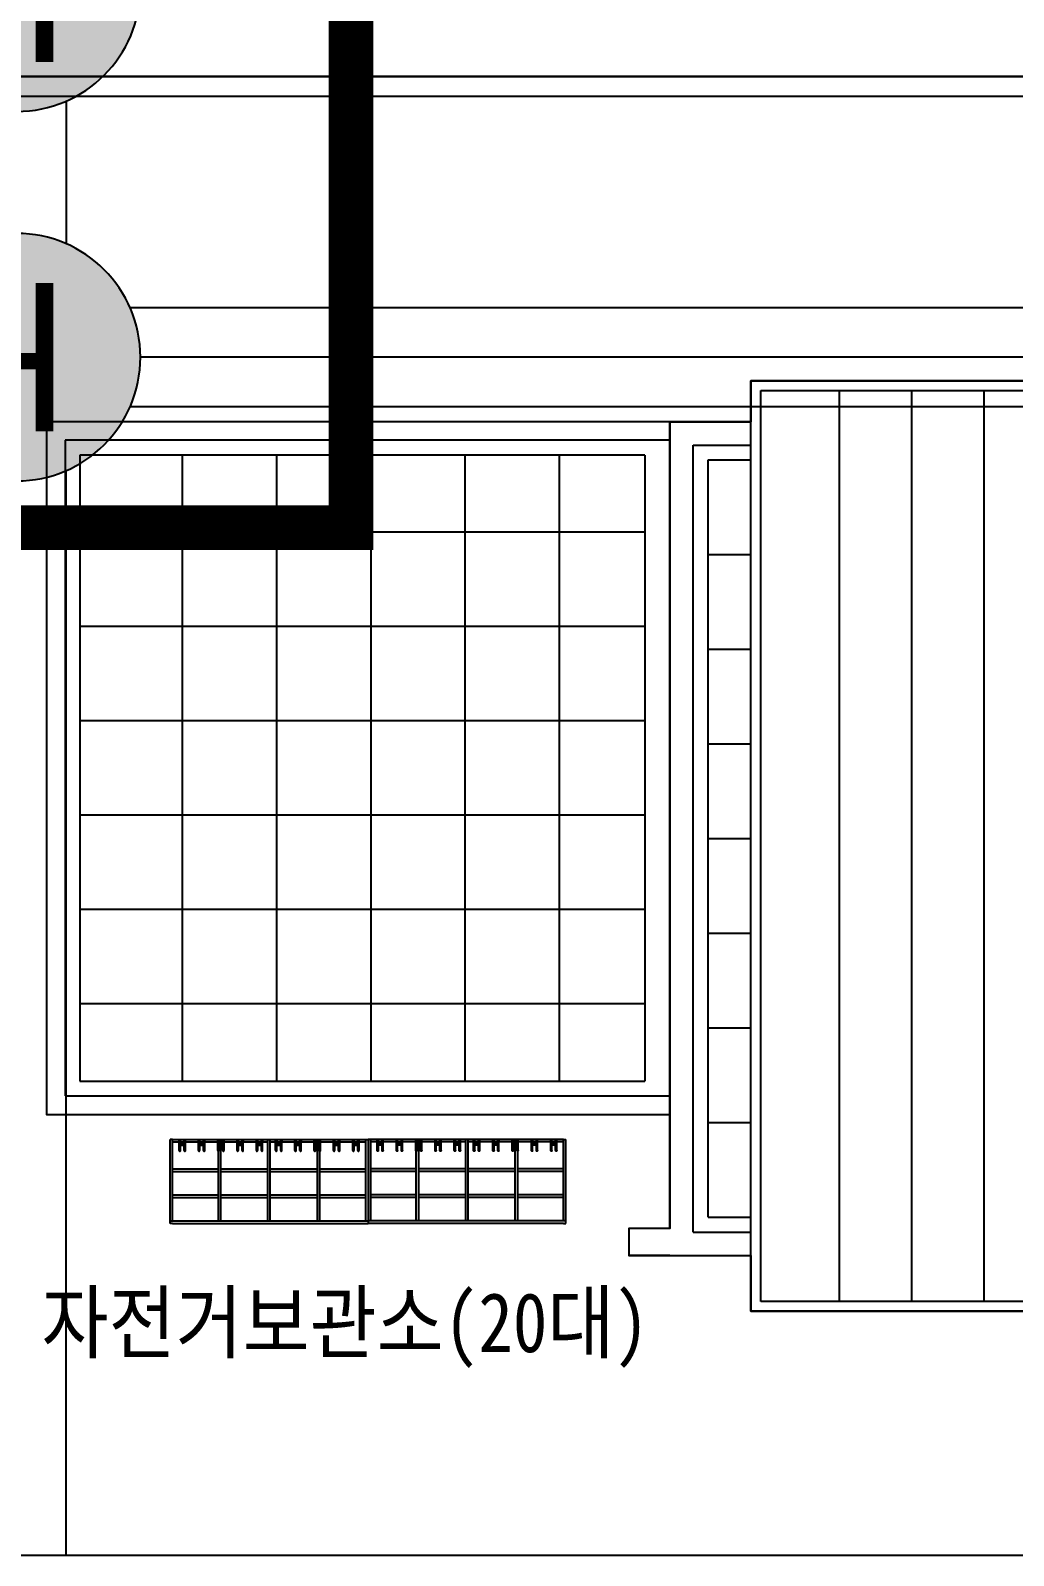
# Model space of a CAD drawing. Extents: x -8229 to 17635, y -14242 to -4883.
# Drawn here: x -7814 to -7152, y -9798 to -8771 of the extents above; entities that cross this region are included whole.
import ezdxf
from ezdxf.enums import TextEntityAlignment as Align

# ---------------------------------------------------------------- set-up
doc = ezdxf.new("R2010")
doc.units = 0
doc.header["$LTSCALE"] = 100
doc.header["$MEASUREMENT"] = 0
for name, color, linetype in [('TN-XXXX', 3, 'CONTINUOUS'), ('TT-BASE', 253, 'CONTINUOUS'), ('TT-MANH', 4, 'CONTINUOUS'), ('TZ-CABL', 4, 'CONTINUOUS'), ('TZ-PATT', 254, 'CONTINUOUS')]:
    doc.layers.add(name, color=color, linetype=linetype)
doc.styles.get("Standard").update_dxf_attribs({"font": 'GulimChe.ttf'})
doc.linetypes.add('ZIGZAG', pattern='A,0.0001,-0.2,[131,ltypeshp.shx,S=0.2,R=0,X=-0.2,Y=0],-0.4,[131,ltypeshp.shx,S=0.2,R=180,X=0.2,Y=0],-0.2', length=0.8001)

# ---------------------------------------------------------------- blocks, each defined once
blk = doc.blocks.new('맨홀')
at = {"layer": 'TT-MANH'}
blk.add_circle((202880.638, 234010.238), 2.5, dxfattribs=at)
at = {"layer": 'TT-MANH', "extrusion": (5.48271e-08, 3.84622e-07, 1)}
blk.add_text('H', height=3, rotation=0, dxfattribs=at).set_placement((202880.638, 234010.238, 0.101), align=Align.MIDDLE)

msp = doc.modelspace()

# ---------------------------------------------------------------- hatches: boundary and pattern name
at = {"layer": 'TZ-PATT'}
h = msp.add_hatch(color=256, dxfattribs=at)
h.dxf.hatch_style = 1
h.paths.add_polyline_path([(-7906.6, -8742.7, 1), (-7739.9, -8742.7, 1)])
h = msp.add_hatch(color=256, dxfattribs=at)
h.dxf.hatch_style = 1
h.paths.add_polyline_path([(-7906.6, -8991.5, 1), (-7739.9, -8991.5, 1)])

# ---------------------------------------------------------------- linework, layer by layer
at = {"layer": 'TN-XXXX'}
msp.add_lwpolyline([(-8194.7, -7676), (-4789.9, -7676), (-4789.9, -9798.4), (-8194.7, -9798.4)], close=True, dxfattribs=at)
at = {"layer": 'TN-XXXX', "const_width": 30, "elevation": 0}
msp.add_lwpolyline([(-8056, -8633.7), (-7598, -8633.7), (-7598, -9106.3), (-8056, -9106.3)], close=True, dxfattribs=at)
at = {"layer": 'TT-BASE'}
for p, q in [((-8194.7, -8802.4), (-4789.9, -8802.4)), ((-7328.5, -9634), (-7328.5, -9007.4)), ((-7328.5, -9007.4), (-6522.6, -9007.4)), ((-7321.8, -9627.4), (-7321.8, -9014)), ((-7321.8, -9014), (-6531.2, -9014)), ((-7269.1, -9014), (-7269.1, -9627.4)), ((-7220.4, -9014), (-7220.4, -9627.4)), ((-7171.6, -9014), (-7171.6, -9627.4)), ((-7803.2, -9034.9), (-7803.2, -9501.5)), ((-7383.2, -9034.9), (-7803.2, -9034.9)), ((-7383.2, -9578.2), (-7383.2, -9034.9)), ((-7383.2, -9034.9), (-7383.2, -9501.5)), ((-7383.2, -9034.9), (-7328.5, -9034.9)), ((-7790.7, -9047.4), (-7790.7, -9489)), ((-7383.2, -9047.4), (-7790.7, -9047.4)), ((-7780.7, -9057.4), (-7780.7, -9479)), ((-7399.9, -9057.4), (-7780.7, -9057.4)), ((-7711.5, -9479), (-7711.5, -9057.4)), ((-7648, -9479), (-7648, -9057.4)), ((-7584.5, -9479), (-7584.5, -9057.4)), ((-7521, -9479), (-7521, -9057.4)), ((-7457.5, -9479), (-7457.5, -9057.4)), ((-7399.9, -9057.4), (-7399.9, -9479)), ((-7367.4, -9580.7), (-7367.4, -9050.7)), ((-7367.4, -9050.7), (-7328.5, -9050.7)), ((-7357.4, -9570.7), (-7357.4, -9060.7)), ((-7357.4, -9060.7), (-7328.5, -9060.7)), ((-7399.9, -9109.4), (-7780.7, -9109.4)), ((-7357.4, -9124.4), (-7328.5, -9124.4)), ((-7399.9, -9172.9), (-7780.7, -9172.9)), ((-7357.4, -9188.2), (-7328.5, -9188.2)), ((-7399.9, -9236.4), (-7780.7, -9236.4)), ((-7357.4, -9251.9), (-7328.5, -9251.9)), ((-7399.9, -9299.9), (-7780.7, -9299.9)), ((-7357.4, -9315.7), (-7328.5, -9315.7)), ((-7399.9, -9363.4), (-7780.7, -9363.4)), ((-7357.4, -9379.4), (-7328.5, -9379.4)), ((-7399.9, -9426.9), (-7780.7, -9426.9)), ((-7357.4, -9443.2), (-7328.5, -9443.2)), ((-7790.7, -9489), (-7383.2, -9489)), ((-7780.7, -9479), (-7399.9, -9479)), ((-7803.2, -9501.5), (-7383.2, -9501.5)), ((-7357.4, -9506.9), (-7328.5, -9506.9)), ((-7719.9, -9574.9), (-7719.9, -9518.2)), ((-7718.2, -9518.2), (-7719.9, -9518.2)), ((-7718.2, -9518.2), (-7588.2, -9518.2)), ((-7718.2, -9573), (-7718.2, -9518.2)), ((-7718.2, -9519.9), (-7687.4, -9519.9)), ((-7713.8, -9519.9), (-7713.8, -9519)), ((-7713.8, -9525.7), (-7713.8, -9519.9)), ((-7712.9, -9519.9), (-7712.9, -9519)), ((-7712.9, -9521.3), (-7712.9, -9519.9)), ((-7710.4, -9519.9), (-7710.4, -9519)), ((-7710.4, -9521.3), (-7710.4, -9519.9)), ((-7709.6, -9519.9), (-7709.6, -9519)), ((-7709.6, -9525.7), (-7709.6, -9519.9)), ((-7700.8, -9519.9), (-7700.8, -9519)), ((-7700.8, -9525.7), (-7700.8, -9519.9)), ((-7699.9, -9519.9), (-7699.9, -9519)), ((-7699.9, -9521.3), (-7699.9, -9519.9)), ((-7697.4, -9519.9), (-7697.4, -9519)), ((-7697.4, -9521.3), (-7697.4, -9519.9)), ((-7696.6, -9519.9), (-7696.6, -9519)), ((-7696.6, -9525.7), (-7696.6, -9519.9)), ((-7687.8, -9519.9), (-7687.8, -9519)), ((-7687.8, -9525.7), (-7687.8, -9519.9)), ((-7687.4, -9573), (-7687.4, -9518.2)), ((-7686.9, -9519.9), (-7686.9, -9519)), ((-7686.9, -9521.3), (-7686.9, -9519.9)), ((-7685.7, -9573), (-7685.7, -9518.2)), ((-7685.7, -9519.9), (-7654, -9519.9)), ((-7684.4, -9519.9), (-7684.4, -9519)), ((-7684.4, -9521.3), (-7684.4, -9519.9)), ((-7683.6, -9519.9), (-7683.6, -9519)), ((-7683.6, -9525.7), (-7683.6, -9519.9)), ((-7674.8, -9519.9), (-7674.8, -9519)), ((-7674.8, -9525.7), (-7674.8, -9519.9)), ((-7673.9, -9519.9), (-7673.9, -9519)), ((-7673.9, -9521.3), (-7673.9, -9519.9)), ((-7671.4, -9519.9), (-7671.4, -9519)), ((-7671.4, -9521.3), (-7671.4, -9519.9)), ((-7670.6, -9519.9), (-7670.6, -9519)), ((-7670.6, -9525.7), (-7670.6, -9519.9)), ((-7661.8, -9519.9), (-7661.8, -9519)), ((-7661.8, -9525.7), (-7661.8, -9519.9)), ((-7660.9, -9519.9), (-7660.9, -9519)), ((-7660.9, -9521.3), (-7660.9, -9519.9)), ((-7658.4, -9519.9), (-7658.4, -9519)), ((-7658.4, -9521.3), (-7658.4, -9519.9)), ((-7657.6, -9519.9), (-7657.6, -9519)), ((-7657.6, -9525.7), (-7657.6, -9519.9)), ((-7654, -9573), (-7654, -9518.2)), ((-7652.4, -9573), (-7652.4, -9518.2)), ((-7652.4, -9519.9), (-7588.2, -9519.9)), ((-7648.8, -9519.9), (-7648.8, -9519)), ((-7648.8, -9525.7), (-7648.8, -9519.9)), ((-7647.9, -9519.9), (-7647.9, -9519)), ((-7647.9, -9521.3), (-7647.9, -9519.9)), ((-7645.4, -9519.9), (-7645.4, -9519)), ((-7645.4, -9521.3), (-7645.4, -9519.9)), ((-7644.6, -9519.9), (-7644.6, -9519)), ((-7644.6, -9525.7), (-7644.6, -9519.9)), ((-7635.8, -9519.9), (-7635.8, -9519)), ((-7635.8, -9525.7), (-7635.8, -9519.9)), ((-7634.9, -9519.9), (-7634.9, -9519)), ((-7634.9, -9521.3), (-7634.9, -9519.9)), ((-7632.4, -9519.9), (-7632.4, -9519)), ((-7632.4, -9521.3), (-7632.4, -9519.9)), ((-7631.6, -9519.9), (-7631.6, -9519)), ((-7631.6, -9525.7), (-7631.6, -9519.9)), ((-7622.8, -9519.9), (-7622.8, -9519)), ((-7622.8, -9525.7), (-7622.8, -9519.9)), ((-7621.9, -9519.9), (-7621.9, -9519)), ((-7621.9, -9521.3), (-7621.9, -9519.9)), ((-7620.7, -9573), (-7620.7, -9518.2)), ((-7619.4, -9519.9), (-7619.4, -9519)), ((-7619.4, -9521.3), (-7619.4, -9519.9)), ((-7619, -9573), (-7619, -9518.2)), ((-7618.6, -9519.9), (-7618.6, -9519)), ((-7618.6, -9525.7), (-7618.6, -9519.9)), ((-7609.8, -9519.9), (-7609.8, -9519)), ((-7609.8, -9525.7), (-7609.8, -9519.9)), ((-7609.4, -9519.9), (-7609.4, -9518.2)), ((-7608.9, -9519.9), (-7608.9, -9519)), ((-7608.9, -9521.3), (-7608.9, -9519.9)), ((-7606.4, -9519.9), (-7606.4, -9519)), ((-7606.4, -9521.3), (-7606.4, -9519.9)), ((-7605.6, -9519.9), (-7605.6, -9519)), ((-7605.6, -9525.7), (-7605.6, -9519.9)), ((-7596.8, -9519.9), (-7596.8, -9519)), ((-7596.8, -9525.7), (-7596.8, -9519.9)), ((-7595.9, -9519.9), (-7595.9, -9519)), ((-7595.9, -9521.3), (-7595.9, -9519.9)), ((-7593.4, -9519.9), (-7593.4, -9519)), ((-7593.4, -9521.3), (-7593.4, -9519.9)), ((-7592.6, -9519.9), (-7592.6, -9519)), ((-7592.6, -9525.7), (-7592.6, -9519.9)), ((-7588.2, -9518.2), (-7588.2, -9573)), ((-7588.2, -9518.2), (-7586.5, -9518.2)), ((-7586.5, -9518.2), (-7586.5, -9574.9)), ((-7584.9, -9518.2), (-7586.5, -9518.2)), ((-7586.5, -9518.2), (-7586.5, -9574.9)), ((-7454.9, -9518.2), (-7584.9, -9518.2)), ((-7584.9, -9518.2), (-7584.9, -9573)), ((-7520.7, -9519.9), (-7584.9, -9519.9)), ((-7580.4, -9519.9), (-7580.4, -9519)), ((-7580.4, -9525.7), (-7580.4, -9519.9)), ((-7579.6, -9519.9), (-7579.6, -9519)), ((-7579.6, -9521.3), (-7579.6, -9519.9)), ((-7577.1, -9519.9), (-7577.1, -9519)), ((-7577.1, -9521.3), (-7577.1, -9519.9)), ((-7576.3, -9519.9), (-7576.3, -9519)), ((-7576.3, -9525.7), (-7576.3, -9519.9)), ((-7567.4, -9519.9), (-7567.4, -9519)), ((-7567.4, -9525.7), (-7567.4, -9519.9)), ((-7566.6, -9519.9), (-7566.6, -9519)), ((-7566.6, -9521.3), (-7566.6, -9519.9)), ((-7564.1, -9519.9), (-7564.1, -9519)), ((-7564.1, -9521.3), (-7564.1, -9519.9)), ((-7563.7, -9519.9), (-7563.7, -9518.2)), ((-7563.3, -9519.9), (-7563.3, -9519)), ((-7563.3, -9525.7), (-7563.3, -9519.9)), ((-7554.4, -9519.9), (-7554.4, -9519)), ((-7554.4, -9525.7), (-7554.4, -9519.9)), ((-7554, -9573), (-7554, -9518.2)), ((-7553.6, -9519.9), (-7553.6, -9519)), ((-7553.6, -9521.3), (-7553.6, -9519.9)), ((-7552.4, -9573), (-7552.4, -9518.2)), ((-7551.1, -9519.9), (-7551.1, -9519)), ((-7551.1, -9521.3), (-7551.1, -9519.9)), ((-7550.3, -9519.9), (-7550.3, -9519)), ((-7550.3, -9525.7), (-7550.3, -9519.9)), ((-7541.4, -9519.9), (-7541.4, -9519)), ((-7541.4, -9525.7), (-7541.4, -9519.9)), ((-7540.6, -9519.9), (-7540.6, -9519)), ((-7540.6, -9521.3), (-7540.6, -9519.9)), ((-7538.1, -9519.9), (-7538.1, -9519)), ((-7538.1, -9521.3), (-7538.1, -9519.9)), ((-7537.3, -9519.9), (-7537.3, -9519)), ((-7537.3, -9525.7), (-7537.3, -9519.9)), ((-7528.4, -9519.9), (-7528.4, -9519)), ((-7528.4, -9525.7), (-7528.4, -9519.9)), ((-7527.6, -9519.9), (-7527.6, -9519)), ((-7527.6, -9521.3), (-7527.6, -9519.9)), ((-7525.1, -9519.9), (-7525.1, -9519)), ((-7525.1, -9521.3), (-7525.1, -9519.9)), ((-7524.3, -9519.9), (-7524.3, -9519)), ((-7524.3, -9525.7), (-7524.3, -9519.9)), ((-7520.7, -9573), (-7520.7, -9518.2)), ((-7519, -9573), (-7519, -9518.2)), ((-7487.4, -9519.9), (-7519, -9519.9)), ((-7515.4, -9519.9), (-7515.4, -9519)), ((-7515.4, -9525.7), (-7515.4, -9519.9)), ((-7514.6, -9519.9), (-7514.6, -9519)), ((-7514.6, -9521.3), (-7514.6, -9519.9)), ((-7512.1, -9519.9), (-7512.1, -9519)), ((-7512.1, -9521.3), (-7512.1, -9519.9)), ((-7511.3, -9519.9), (-7511.3, -9519)), ((-7511.3, -9525.7), (-7511.3, -9519.9)), ((-7502.4, -9519.9), (-7502.4, -9519)), ((-7502.4, -9525.7), (-7502.4, -9519.9)), ((-7501.6, -9519.9), (-7501.6, -9519)), ((-7501.6, -9521.3), (-7501.6, -9519.9)), ((-7499.1, -9519.9), (-7499.1, -9519)), ((-7499.1, -9521.3), (-7499.1, -9519.9)), ((-7498.3, -9519.9), (-7498.3, -9519)), ((-7498.3, -9525.7), (-7498.3, -9519.9)), ((-7489.4, -9519.9), (-7489.4, -9519)), ((-7489.4, -9525.7), (-7489.4, -9519.9)), ((-7488.6, -9519.9), (-7488.6, -9519)), ((-7488.6, -9521.3), (-7488.6, -9519.9)), ((-7487.4, -9573), (-7487.4, -9518.2)), ((-7486.1, -9519.9), (-7486.1, -9519)), ((-7486.1, -9521.3), (-7486.1, -9519.9)), ((-7485.7, -9573), (-7485.7, -9518.2)), ((-7454.9, -9519.9), (-7485.7, -9519.9)), ((-7485.3, -9519.9), (-7485.3, -9519)), ((-7485.3, -9525.7), (-7485.3, -9519.9)), ((-7476.4, -9519.9), (-7476.4, -9519)), ((-7476.4, -9525.7), (-7476.4, -9519.9)), ((-7475.6, -9519.9), (-7475.6, -9519)), ((-7475.6, -9521.3), (-7475.6, -9519.9)), ((-7473.1, -9519.9), (-7473.1, -9519)), ((-7473.1, -9521.3), (-7473.1, -9519.9)), ((-7472.3, -9519.9), (-7472.3, -9519)), ((-7472.3, -9525.7), (-7472.3, -9519.9)), ((-7463.4, -9519.9), (-7463.4, -9519)), ((-7463.4, -9525.7), (-7463.4, -9519.9)), ((-7462.6, -9519.9), (-7462.6, -9519)), ((-7462.6, -9521.3), (-7462.6, -9519.9)), ((-7460.1, -9519.9), (-7460.1, -9519)), ((-7460.1, -9521.3), (-7460.1, -9519.9)), ((-7459.3, -9519.9), (-7459.3, -9519)), ((-7459.3, -9525.7), (-7459.3, -9519.9)), ((-7454.9, -9573), (-7454.9, -9518.2)), ((-7454.9, -9518.2), (-7453.2, -9518.2)), ((-7453.2, -9574.9), (-7453.2, -9518.2)), ((-7712.9, -9521.3), (-7710.4, -9521.3)), ((-7712.9, -9525.7), (-7712.9, -9522.1)), ((-7712.9, -9522.1), (-7710.4, -9522.1)), ((-7710.4, -9525.7), (-7710.4, -9522.1)), ((-7699.9, -9521.3), (-7697.4, -9521.3)), ((-7699.9, -9525.7), (-7699.9, -9522.1)), ((-7699.9, -9522.1), (-7697.4, -9522.1)), ((-7697.4, -9525.7), (-7697.4, -9522.1)), ((-7686.9, -9521.3), (-7684.4, -9521.3)), ((-7686.9, -9525.7), (-7686.9, -9522.1)), ((-7686.9, -9522.1), (-7684.4, -9522.1)), ((-7684.4, -9525.7), (-7684.4, -9522.1)), ((-7673.9, -9521.3), (-7671.4, -9521.3)), ((-7673.9, -9525.7), (-7673.9, -9522.1)), ((-7673.9, -9522.1), (-7671.4, -9522.1)), ((-7671.4, -9525.7), (-7671.4, -9522.1)), ((-7660.9, -9521.3), (-7658.4, -9521.3)), ((-7660.9, -9525.7), (-7660.9, -9522.1)), ((-7660.9, -9522.1), (-7658.4, -9522.1)), ((-7658.4, -9525.7), (-7658.4, -9522.1)), ((-7647.9, -9521.3), (-7645.4, -9521.3)), ((-7647.9, -9525.7), (-7647.9, -9522.1)), ((-7647.9, -9522.1), (-7645.4, -9522.1)), ((-7645.4, -9525.7), (-7645.4, -9522.1)), ((-7634.9, -9521.3), (-7632.4, -9521.3)), ((-7634.9, -9525.7), (-7634.9, -9522.1)), ((-7634.9, -9522.1), (-7632.4, -9522.1)), ((-7632.4, -9525.7), (-7632.4, -9522.1)), ((-7621.9, -9521.3), (-7619.4, -9521.3)), ((-7621.9, -9525.7), (-7621.9, -9522.1)), ((-7621.9, -9522.1), (-7619.4, -9522.1)), ((-7619.4, -9525.7), (-7619.4, -9522.1)), ((-7608.9, -9521.3), (-7606.4, -9521.3)), ((-7608.9, -9525.7), (-7608.9, -9522.1)), ((-7608.9, -9522.1), (-7606.4, -9522.1)), ((-7606.4, -9525.7), (-7606.4, -9522.1)), ((-7595.9, -9521.3), (-7593.4, -9521.3)), ((-7595.9, -9525.7), (-7595.9, -9522.1)), ((-7595.9, -9522.1), (-7593.4, -9522.1)), ((-7593.4, -9525.7), (-7593.4, -9522.1)), ((-7577.1, -9521.3), (-7579.6, -9521.3)), ((-7579.6, -9525.7), (-7579.6, -9522.1)), ((-7577.1, -9522.1), (-7579.6, -9522.1)), ((-7577.1, -9525.7), (-7577.1, -9522.1)), ((-7564.1, -9521.3), (-7566.6, -9521.3)), ((-7566.6, -9525.7), (-7566.6, -9522.1)), ((-7564.1, -9522.1), (-7566.6, -9522.1)), ((-7564.1, -9525.7), (-7564.1, -9522.1)), ((-7551.1, -9521.3), (-7553.6, -9521.3)), ((-7553.6, -9525.7), (-7553.6, -9522.1)), ((-7551.1, -9522.1), (-7553.6, -9522.1)), ((-7551.1, -9525.7), (-7551.1, -9522.1)), ((-7538.1, -9521.3), (-7540.6, -9521.3)), ((-7540.6, -9525.7), (-7540.6, -9522.1)), ((-7538.1, -9522.1), (-7540.6, -9522.1)), ((-7538.1, -9525.7), (-7538.1, -9522.1)), ((-7525.1, -9521.3), (-7527.6, -9521.3)), ((-7527.6, -9525.7), (-7527.6, -9522.1)), ((-7525.1, -9522.1), (-7527.6, -9522.1)), ((-7525.1, -9525.7), (-7525.1, -9522.1)), ((-7512.1, -9521.3), (-7514.6, -9521.3)), ((-7514.6, -9525.7), (-7514.6, -9522.1)), ((-7512.1, -9522.1), (-7514.6, -9522.1)), ((-7512.1, -9525.7), (-7512.1, -9522.1)), ((-7499.1, -9521.3), (-7501.6, -9521.3)), ((-7501.6, -9525.7), (-7501.6, -9522.1)), ((-7499.1, -9522.1), (-7501.6, -9522.1)), ((-7499.1, -9525.7), (-7499.1, -9522.1)), ((-7486.1, -9521.3), (-7488.6, -9521.3)), ((-7488.6, -9525.7), (-7488.6, -9522.1)), ((-7486.1, -9522.1), (-7488.6, -9522.1)), ((-7486.1, -9525.7), (-7486.1, -9522.1)), ((-7473.1, -9521.3), (-7475.6, -9521.3)), ((-7475.6, -9525.7), (-7475.6, -9522.1)), ((-7473.1, -9522.1), (-7475.6, -9522.1)), ((-7473.1, -9525.7), (-7473.1, -9522.1)), ((-7460.1, -9521.3), (-7462.6, -9521.3)), ((-7462.6, -9525.7), (-7462.6, -9522.1)), ((-7460.1, -9522.1), (-7462.6, -9522.1)), ((-7460.1, -9525.7), (-7460.1, -9522.1)), ((-7718.2, -9538.1), (-7687.4, -9538.1)), ((-7718.2, -9539.9), (-7687.4, -9539.9)), ((-7685.7, -9538.1), (-7654, -9538.1)), ((-7685.7, -9539.9), (-7654, -9539.9)), ((-7652.4, -9538.1), (-7620.7, -9538.1)), ((-7652.4, -9539.9), (-7620.7, -9539.9)), ((-7619, -9538.1), (-7588.2, -9538.1)), ((-7619, -9539.9), (-7588.2, -9539.9)), ((-7554, -9538.1), (-7584.9, -9538.1)), ((-7554, -9539.9), (-7584.9, -9539.9)), ((-7520.7, -9538.1), (-7552.4, -9538.1)), ((-7520.7, -9539.9), (-7552.4, -9539.9)), ((-7487.4, -9538.1), (-7519, -9538.1)), ((-7487.4, -9539.9), (-7519, -9539.9)), ((-7454.9, -9538.1), (-7485.7, -9538.1)), ((-7454.9, -9539.9), (-7485.7, -9539.9)), ((-7718.2, -9555.5), (-7687.4, -9555.5)), ((-7718.2, -9557.4), (-7687.4, -9557.4)), ((-7685.7, -9555.5), (-7654, -9555.5)), ((-7685.7, -9557.4), (-7654, -9557.4)), ((-7652.4, -9555.5), (-7620.7, -9555.5)), ((-7652.4, -9557.4), (-7620.7, -9557.4)), ((-7619, -9555.5), (-7588.2, -9555.5)), ((-7619, -9557.4), (-7588.2, -9557.4)), ((-7554, -9555.5), (-7584.9, -9555.5)), ((-7554, -9557.4), (-7584.9, -9557.4)), ((-7520.7, -9555.5), (-7552.4, -9555.5)), ((-7520.7, -9557.4), (-7552.4, -9557.4)), ((-7487.4, -9555.5), (-7519, -9555.5)), ((-7487.4, -9557.4), (-7519, -9557.4)), ((-7454.9, -9555.5), (-7485.7, -9555.5)), ((-7454.9, -9557.4), (-7485.7, -9557.4)), ((-7357.4, -9570.7), (-7328.5, -9570.7)), ((-7719.9, -9573), (-7586.5, -9573)), ((-7718.2, -9574.9), (-7719.9, -9574.9)), ((-7718.2, -9574.9), (-7588.2, -9574.9)), ((-7588.2, -9574.9), (-7586.5, -9574.9)), ((-7453.2, -9573), (-7586.5, -9573)), ((-7584.9, -9574.9), (-7586.5, -9574.9)), ((-7454.9, -9574.9), (-7584.9, -9574.9)), ((-7454.9, -9574.9), (-7453.2, -9574.9)), ((-7383.2, -9578.2), (-7410.7, -9578.2)), ((-7410.7, -9578.2), (-7410.7, -9596.5)), ((-7367.4, -9580.7), (-7328.5, -9580.7)), ((-7383.2, -9596.5), (-7410.7, -9596.5)), ((-7383.2, -9596.5), (-7328.5, -9596.5)), ((-6531.2, -9627.4), (-7321.8, -9627.4)), ((-6522.6, -9634), (-7328.5, -9634))]:
    msp.add_line(p, q, dxfattribs=at)
at = {"layer": 'TT-BASE', "flags": 128}
msp.add_lwpolyline([(-8194.7, -8802.4), (-4789.9, -8802.4)], dxfattribs=at)
at = {"layer": 'TT-BASE', "ltscale": 0.15, "flags": 128}
msp.add_lwpolyline([(-8194.7, -8802.4), (-6156.6, -8802.4)], dxfattribs=at)
at = {"layer": 'TT-BASE', "ltscale": 5, "flags": 128}
for points in [[(-4789.9, -8802.4), (-8194.7, -8802.4)], [(-8194.7, -8815.7), (-4789.9, -8815.7)]]:
    msp.add_lwpolyline(points, dxfattribs=at)
at = {"layer": 'TT-BASE'}
for points in [[(-7803.2, -9034.9), (-7803.2, -9501.5), (-7383.2, -9501.5), (-7383.2, -9578.2), (-7410.7, -9578.2), (-7410.7, -9596.5), (-7328.5, -9596.5), (-7328.5, -9634), (-6522.6, -9634), (-6522.6, -9496.5), (-6413.2, -9496.5), (-6413.2, -9596.5), (-5284.9, -9596.5), (-5284.9, -9034.9), (-6522.6, -9034.9), (-6522.6, -9007.4), (-7328.5, -9007.4), (-7328.5, -9034.9), (-7803.2, -9034.9)], [(-7328.5, -9034.9), (-7328.5, -9007.4), (-6522.6, -9007.4), (-6522.6, -9634), (-7328.5, -9634), (-7328.5, -9034.9)]]:
    msp.add_lwpolyline(points, dxfattribs=at)
for centre, major_axis, start_param, end_param in [((-7713.4, -9519), (0.229, -0.356), 1.000387242872814, 7.2835725500524), ((-7710, -9519), (0.229, -0.356), 1.000387242872814, 7.2835725500524), ((-7700.4, -9519), (0.229, -0.356), 1.000387242872814, 7.2835725500524), ((-7697, -9519), (0.229, -0.356), 1.000387242872814, 7.2835725500524), ((-7687.4, -9519), (0.229, -0.356), 1.000387242872814, 7.2835725500524), ((-7684, -9519), (0.229, -0.356), 1.000387242872814, 7.2835725500524), ((-7674.4, -9519), (0.229, -0.356), 1.000387242872814, 7.2835725500524), ((-7671, -9519), (0.229, -0.356), 1.000387242872814, 7.2835725500524), ((-7661.4, -9519), (0.229, -0.356), 1.000387242872814, 7.2835725500524), ((-7658, -9519), (0.229, -0.356), 1.000387242872814, 7.2835725500524), ((-7648.4, -9519), (0.229, -0.356), 1.000387242872814, 7.2835725500524), ((-7645, -9519), (0.229, -0.356), 1.000387242872814, 7.2835725500524), ((-7635.4, -9519), (0.229, -0.356), 1.000387242872814, 7.2835725500524), ((-7632, -9519), (0.229, -0.356), 1.000387242872814, 7.2835725500524), ((-7622.4, -9519), (0.229, -0.356), 1.000387242872814, 7.2835725500524), ((-7619, -9519), (0.229, -0.356), 1.000387242872814, 7.2835725500524), ((-7609.4, -9519), (0.229, -0.356), 1.000387242872814, 7.2835725500524), ((-7606, -9519), (0.229, -0.356), 1.000387242872814, 7.2835725500524), ((-7596.4, -9519), (0.229, -0.356), 1.000387242872814, 7.2835725500524), ((-7593, -9519), (0.229, -0.356), 1.000387242872814, 7.2835725500524), ((-7713.4, -9525.7), (0.229, -0.356), 4.14198, 7.283573), ((-7712.8, -9521.7), (0.242, -0.378), 2.908949, 5.375011), ((-7710.6, -9521.7), (0.242, -0.378), -0.232644, 2.233418), ((-7710, -9525.7), (0.229, -0.356), 4.14198, 7.283573), ((-7700.4, -9525.7), (0.229, -0.356), 4.14198, 7.283573), ((-7699.8, -9521.7), (0.242, -0.378), 2.908949, 5.375011), ((-7697.6, -9521.7), (0.242, -0.378), -0.232644, 2.233418), ((-7697, -9525.7), (0.229, -0.356), 4.14198, 7.283573), ((-7687.4, -9525.7), (0.229, -0.356), 4.14198, 7.283573), ((-7686.8, -9521.7), (0.242, -0.378), 2.908949, 5.375011), ((-7684.6, -9521.7), (0.242, -0.378), -0.232644, 2.233418), ((-7684, -9525.7), (0.229, -0.356), 4.14198, 7.283573), ((-7674.4, -9525.7), (0.229, -0.356), 4.14198, 7.283573), ((-7673.8, -9521.7), (0.242, -0.378), 2.908949, 5.375011), ((-7671.6, -9521.7), (0.242, -0.378), -0.232644, 2.233418), ((-7671, -9525.7), (0.229, -0.356), 4.14198, 7.283573), ((-7661.4, -9525.7), (0.229, -0.356), 4.14198, 7.283573), ((-7660.8, -9521.7), (0.242, -0.378), 2.908949, 5.375011), ((-7658.6, -9521.7), (0.242, -0.378), -0.232644, 2.233418), ((-7658, -9525.7), (0.229, -0.356), 4.14198, 7.283573), ((-7648.4, -9525.7), (0.229, -0.356), 4.14198, 7.283573), ((-7647.8, -9521.7), (0.242, -0.378), 2.908949, 5.375011), ((-7645.6, -9521.7), (0.242, -0.378), -0.232644, 2.233418), ((-7645, -9525.7), (0.229, -0.356), 4.14198, 7.283573), ((-7635.4, -9525.7), (0.229, -0.356), 4.14198, 7.283573), ((-7634.8, -9521.7), (0.242, -0.378), 2.908949, 5.375011), ((-7632.6, -9521.7), (0.242, -0.378), -0.232644, 2.233418), ((-7632, -9525.7), (0.229, -0.356), 4.14198, 7.283573), ((-7622.4, -9525.7), (0.229, -0.356), 4.14198, 7.283573), ((-7621.8, -9521.7), (0.242, -0.378), 2.908949, 5.375011), ((-7619.6, -9521.7), (0.242, -0.378), -0.232644, 2.233418), ((-7619, -9525.7), (0.229, -0.356), 4.14198, 7.283573), ((-7609.4, -9525.7), (0.229, -0.356), 4.14198, 7.283573), ((-7608.8, -9521.7), (0.242, -0.378), 2.908949, 5.375011), ((-7606.6, -9521.7), (0.242, -0.378), -0.232644, 2.233418), ((-7606, -9525.7), (0.229, -0.356), 4.14198, 7.283573), ((-7596.4, -9525.7), (0.229, -0.356), 4.14198, 7.283573), ((-7595.8, -9521.7), (0.242, -0.378), 2.908949, 5.375011), ((-7593.6, -9521.7), (0.242, -0.378), -0.232644, 2.233418), ((-7593, -9525.7), (0.229, -0.356), 4.14198, 7.283573)]:
    msp.add_ellipse(centre, major_axis=major_axis, ratio=1, start_param=start_param, end_param=end_param, dxfattribs=at)
at = {"layer": 'TT-BASE', "extrusion": (0, 0, -1)}
for centre, major_axis, start_param, end_param in [((-7580, -9519), (0.229, -0.356), 2.141205409885002, 8.424390717064588), ((-7576.7, -9519), (0.229, -0.356), 2.141205409885002, 8.424390717064588), ((-7567, -9519), (0.229, -0.356), 2.141205409885002, 8.424390717064588), ((-7563.7, -9519), (0.229, -0.356), 2.141205409885002, 8.424390717064588), ((-7554, -9519), (0.229, -0.356), 2.141205409885002, 8.424390717064588), ((-7550.7, -9519), (0.229, -0.356), 2.141205409885002, 8.424390717064588), ((-7541, -9519), (0.229, -0.356), 2.141205409885002, 8.424390717064588), ((-7537.7, -9519), (0.229, -0.356), 2.141205409885002, 8.424390717064588), ((-7528, -9519), (0.229, -0.356), 2.141205409885002, 8.424390717064588), ((-7524.7, -9519), (0.229, -0.356), 2.141205409885002, 8.424390717064588), ((-7515, -9519), (0.229, -0.356), 2.141205409885002, 8.424390717064588), ((-7511.7, -9519), (0.229, -0.356), 2.141205409885002, 8.424390717064588), ((-7502, -9519), (0.229, -0.356), 2.141205409885002, 8.424390717064588), ((-7498.7, -9519), (0.229, -0.356), 2.141205409885002, 8.424390717064588), ((-7489, -9519), (0.229, -0.356), 2.141205409885002, 8.424390717064588), ((-7485.7, -9519), (0.229, -0.356), 2.141205409885002, 8.424390717064588), ((-7476, -9519), (0.229, -0.356), 2.141205409885002, 8.424390717064588), ((-7472.7, -9519), (0.229, -0.356), 2.141205409885002, 8.424390717064588), ((-7463, -9519), (0.229, -0.356), 2.141205409885002, 8.424390717064588), ((-7459.7, -9519), (0.229, -0.356), 2.141205409885002, 8.424390717064588), ((-7580, -9525.7), (0.229, -0.356), 5.282798, 8.424391), ((-7579.4, -9521.7), (0.242, -0.378), 0.908175, 3.374236), ((-7577.3, -9521.7), (0.242, -0.378), 4.049767, 6.515829), ((-7576.7, -9525.7), (0.229, -0.356), 5.282798, 8.424391), ((-7567, -9525.7), (0.229, -0.356), 5.282798, 8.424391), ((-7566.4, -9521.7), (0.242, -0.378), 0.908175, 3.374236), ((-7564.3, -9521.7), (0.242, -0.378), 4.049767, 6.515829), ((-7563.7, -9525.7), (0.229, -0.356), 5.282798, 8.424391), ((-7554, -9525.7), (0.229, -0.356), 5.282798, 8.424391), ((-7553.4, -9521.7), (0.242, -0.378), 0.908175, 3.374236), ((-7551.3, -9521.7), (0.242, -0.378), 4.049767, 6.515829), ((-7550.7, -9525.7), (0.229, -0.356), 5.282798, 8.424391), ((-7541, -9525.7), (0.229, -0.356), 5.282798, 8.424391), ((-7540.4, -9521.7), (0.242, -0.378), 0.908175, 3.374236), ((-7538.3, -9521.7), (0.242, -0.378), 4.049767, 6.515829), ((-7537.7, -9525.7), (0.229, -0.356), 5.282798, 8.424391), ((-7528, -9525.7), (0.229, -0.356), 5.282798, 8.424391), ((-7527.4, -9521.7), (0.242, -0.378), 0.908175, 3.374236), ((-7525.3, -9521.7), (0.242, -0.378), 4.049767, 6.515829), ((-7524.7, -9525.7), (0.229, -0.356), 5.282798, 8.424391), ((-7515, -9525.7), (0.229, -0.356), 5.282798, 8.424391), ((-7514.4, -9521.7), (0.242, -0.378), 0.908175, 3.374236), ((-7512.3, -9521.7), (0.242, -0.378), 4.049767, 6.515829), ((-7511.7, -9525.7), (0.229, -0.356), 5.282798, 8.424391), ((-7502, -9525.7), (0.229, -0.356), 5.282798, 8.424391), ((-7501.4, -9521.7), (0.242, -0.378), 0.908175, 3.374236), ((-7499.3, -9521.7), (0.242, -0.378), 4.049767, 6.515829), ((-7498.7, -9525.7), (0.229, -0.356), 5.282798, 8.424391), ((-7489, -9525.7), (0.229, -0.356), 5.282798, 8.424391), ((-7488.4, -9521.7), (0.242, -0.378), 0.908175, 3.374236), ((-7486.3, -9521.7), (0.242, -0.378), 4.049767, 6.515829), ((-7485.7, -9525.7), (0.229, -0.356), 5.282798, 8.424391), ((-7476, -9525.7), (0.229, -0.356), 5.282798, 8.424391), ((-7475.4, -9521.7), (0.242, -0.378), 0.908175, 3.374236), ((-7473.3, -9521.7), (0.242, -0.378), 4.049767, 6.515829), ((-7472.7, -9525.7), (0.229, -0.356), 5.282798, 8.424391), ((-7463, -9525.7), (0.229, -0.356), 5.282798, 8.424391), ((-7462.4, -9521.7), (0.242, -0.378), 0.908175, 3.374236), ((-7460.3, -9521.7), (0.242, -0.378), 4.049767, 6.515829), ((-7459.7, -9525.7), (0.229, -0.356), 5.282798, 8.424391)]:
    msp.add_ellipse(centre, major_axis=major_axis, ratio=1, start_param=start_param, end_param=end_param, dxfattribs=at)
at = {"layer": 'TZ-CABL', "linetype": 'ByBlock', "ltscale": 5}
for points in [[(-7789.9, -8819.1), (-7789.9, -8915.1)], [(-5566.3, -8958.2), (-7746.8, -8958.2)], [(-5566.3, -9024.9), (-7746.8, -9024.9)], [(-7789.9, -9798.4), (-7789.9, -9067.9)]]:
    msp.add_lwpolyline(points, dxfattribs=at)
at = {"layer": 'TZ-CABL', "linetype": 'ZIGZAG', "ltscale": 1.6}
msp.add_lwpolyline([(-5573.2, -8991.5), (-7739.9, -8991.5)], dxfattribs=at)

# ---------------------------------------------------------------- block references
at = {"layer": 'TT-MANH', "linetype": 'ByBlock', "xscale": -33.33333333324443, "yscale": 33.33333333324443, "zscale": 33.33333333324443, "rotation": 180}
for p in [(-6770511.2, 7791598.6), (-6770511.2, 7791349.8)]:
    msp.add_blockref('맨홀', p, dxfattribs=at)

# ---------------------------------------------------------------- texts
at = {"layer": 'TT-BASE', "width": 0.9}
msp.add_text('자전거보관소(20대)', height=40, rotation=359.9999, dxfattribs=at).set_placement((-7601.9, -9641.5), align=Align.MIDDLE_CENTER)

doc.saveas('drawing.dxf')
